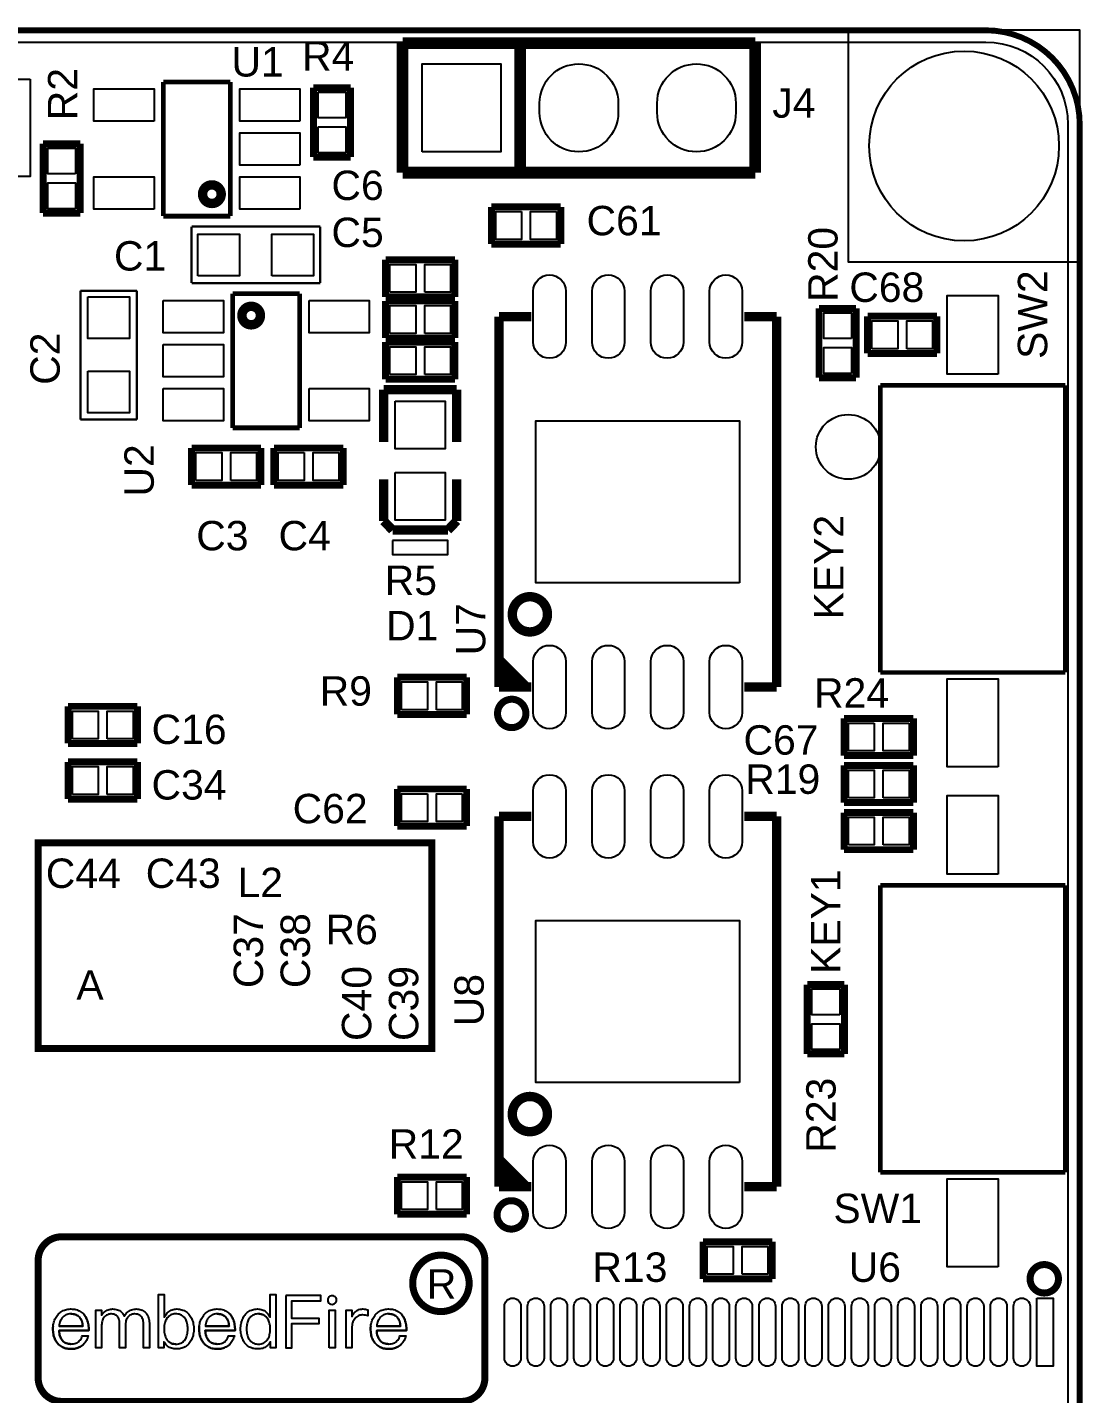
# Model space of a CAD drawing. Extents: x 0 to 114, y 0 to 54.
# Drawn here: x 31.26 to 54.06, y 24.55 to 54.06 of the extents above; entities that cross this region are included whole.
import ezdxf

# ---------------------------------------------------------------- set-up
doc = ezdxf.new("R2010")
doc.units = 0
doc.header["$MEASUREMENT"] = 0
for name, color, linetype in [('BG_OUTLINE', 3, 'CONTINUOUS'), ('BG_SILKSCREEN_TOP', 85, 'CONTINUOUS'), ('PG_SILKSCREEN_TOP', 85, 'CONTINUOUS'), ('PG_SOLDERMASK_TOP', 85, 'CONTINUOUS'), ('PIN_SOLDERMASK_TOP', 85, 'CONTINUOUS'), ('RD_SILKSCREEN_TOP', 142, 'CONTINUOUS'), ('RKI_ALL', 43, 'CONTINUOUS')]:
    doc.layers.add(name, color=color, linetype=linetype)

msp = doc.modelspace()

# ---------------------------------------------------------------- linework, layer by layer
at = {"layer": 'BG_OUTLINE', "const_width": 0.127}
msp.add_lwpolyline([(2.032, 0), (51.968, 0, 0.414214), (54, 2.032), (54, 51.968, 0.414067), (51.968, 54), (2.032, 54, 0.414214), (0, 51.968), (0, 2.032, 0.414214), (2.032, 0)], format="xyb", dxfattribs=at)
at = {"layer": 'BG_SILKSCREEN_TOP', "const_width": 0.152}
msp.add_lwpolyline([(40.005, 32.004), (31.496, 32.004), (31.496, 36.449), (40.005, 36.449), (40.005, 32.004)], dxfattribs=at)
for points in [[(31.496, 27.432), (31.496, 24.892, 0.414214), (32.004, 24.384), (40.64, 24.384, 0.414214), (41.148, 24.892), (41.148, 27.432, 0.414214), (40.64, 27.94), (32.004, 27.94, 0.414214), (31.496, 27.432)], [(40.808, 26.934, 1), (39.588, 26.934, 1), (40.808, 26.934)]]:
    msp.add_lwpolyline(points, format="xyb", dxfattribs=at)
at = {"layer": 'BG_SILKSCREEN_TOP'}
for points in [[(34.521, 26.379), (34.549, 26.376), (34.575, 26.372), (34.6, 26.365), (34.625, 26.357), (34.648, 26.347), (34.67, 26.335), (34.691, 26.322), (34.712, 26.307), (34.73, 26.29), (34.748, 26.27), (34.765, 26.25), (34.766, 26.248), (34.781, 26.228), (34.794, 26.206), (34.807, 26.184), (34.818, 26.161), (34.827, 26.137), (34.836, 26.112), (34.843, 26.087), (34.848, 26.06), (34.853, 26.033), (34.856, 26.005), (34.857, 25.976), (34.858, 25.951), (34.857, 25.921), (34.856, 25.892), (34.852, 25.863), (34.848, 25.836), (34.842, 25.809), (34.835, 25.784), (34.827, 25.759), (34.818, 25.736), (34.807, 25.712), (34.795, 25.69), (34.783, 25.669), (34.768, 25.649), (34.766, 25.646), (34.749, 25.626), (34.73, 25.607), (34.711, 25.59), (34.691, 25.575), (34.669, 25.562), (34.647, 25.55), (34.624, 25.54), (34.599, 25.532), (34.574, 25.525), (34.547, 25.521), (34.52, 25.518), (34.492, 25.516), (34.486, 25.516), (34.457, 25.517), (34.43, 25.52), (34.404, 25.525), (34.379, 25.532), (34.355, 25.54), (34.333, 25.551), (34.312, 25.563), (34.292, 25.578), (34.273, 25.594), (34.256, 25.612), (34.24, 25.632), (34.225, 25.654), (34.214, 25.673), (34.214, 25.539), (34.095, 25.539), (34.095, 26.692), (34.222, 26.692), (34.222, 26.207), (34.237, 26.233), (34.253, 26.256), (34.269, 26.277), (34.287, 26.297), (34.306, 26.314), (34.326, 26.329), (34.347, 26.343), (34.368, 26.354), (34.391, 26.363), (34.414, 26.37), (34.439, 26.376), (34.464, 26.379), (34.49, 26.38), (34.492, 26.38)], [(36.236, 26.38), (36.262, 26.379), (36.287, 26.376), (36.312, 26.371), (36.335, 26.364), (36.358, 26.355), (36.38, 26.344), (36.401, 26.33), (36.42, 26.315), (36.439, 26.298), (36.457, 26.279), (36.474, 26.258), (36.49, 26.235), (36.505, 26.209), (36.506, 26.207), (36.506, 26.692), (36.633, 26.692), (36.633, 25.539), (36.514, 25.539), (36.514, 25.673), (36.5, 25.65), (36.485, 25.628), (36.469, 25.609), (36.451, 25.591), (36.432, 25.575), (36.412, 25.561), (36.391, 25.549), (36.368, 25.539), (36.344, 25.53), (36.319, 25.524), (36.293, 25.52), (36.265, 25.517), (36.242, 25.516), (36.213, 25.517), (36.186, 25.52), (36.159, 25.524), (36.133, 25.53), (36.109, 25.538), (36.085, 25.548), (36.062, 25.559), (36.041, 25.572), (36.02, 25.587), (36.001, 25.604), (35.983, 25.622), (35.965, 25.642), (35.962, 25.646), (35.947, 25.666), (35.934, 25.687), (35.922, 25.709), (35.911, 25.731), (35.901, 25.755), (35.893, 25.779), (35.886, 25.805), (35.881, 25.831), (35.876, 25.859), (35.873, 25.887), (35.871, 25.916), (35.87, 25.947), (35.87, 25.951), (35.871, 25.98), (35.872, 26.01), (35.876, 26.038), (35.88, 26.065), (35.886, 26.091), (35.893, 26.117), (35.902, 26.141), (35.912, 26.165), (35.922, 26.187), (35.935, 26.209), (35.948, 26.23), (35.962, 26.248), (35.979, 26.269), (35.996, 26.288), (36.015, 26.306), (36.035, 26.321), (36.057, 26.335), (36.079, 26.347), (36.102, 26.357), (36.126, 26.365), (36.152, 26.371), (36.178, 26.376), (36.205, 26.379), (36.234, 26.38)], [(36.845, 26.67), (36.845, 25.539), (36.975, 25.539), (36.975, 26.065), (37.569, 26.065), (37.569, 26.177), (36.975, 26.177), (36.975, 26.557), (37.602, 26.557), (37.602, 26.67)], [(37.824, 26.664), (37.8, 26.656), (37.779, 26.64), (37.766, 26.625), (37.756, 26.602), (37.752, 26.573), (37.755, 26.55), (37.764, 26.526), (37.779, 26.505), (37.797, 26.492), (37.822, 26.482), (37.847, 26.478), (37.869, 26.481), (37.893, 26.489), (37.915, 26.505), (37.93, 26.523), (37.94, 26.547), (37.944, 26.573), (37.942, 26.597), (37.932, 26.621), (37.915, 26.64), (37.898, 26.653), (37.874, 26.663), (37.847, 26.667)], [(31.818, 26.007), (31.821, 26.035), (31.826, 26.062), (31.832, 26.088), (31.84, 26.113), (31.849, 26.137), (31.859, 26.161), (31.87, 26.184), (31.883, 26.205), (31.898, 26.226), (31.913, 26.246), (31.918, 26.252), (31.935, 26.272), (31.954, 26.29), (31.974, 26.307), (31.994, 26.322), (32.016, 26.335), (32.038, 26.347), (32.062, 26.357), (32.086, 26.365), (32.112, 26.371), (32.138, 26.376), (32.166, 26.379), (32.194, 26.38), (32.2, 26.38), (32.23, 26.379), (32.259, 26.377), (32.286, 26.373), (32.313, 26.367), (32.338, 26.36), (32.362, 26.351), (32.385, 26.341), (32.407, 26.329), (32.428, 26.315), (32.447, 26.3), (32.466, 26.284), (32.483, 26.265), (32.497, 26.247), (32.51, 26.228), (32.523, 26.208), (32.534, 26.188), (32.544, 26.166), (32.554, 26.143), (32.562, 26.119), (32.569, 26.094), (32.575, 26.067), (32.581, 26.04), (32.585, 26.011), (32.588, 25.982), (32.591, 25.951), (32.592, 25.919), (32.592, 25.913), (31.947, 25.913), (31.949, 25.881), (31.954, 25.851), (31.96, 25.823), (31.967, 25.797), (31.976, 25.773), (31.986, 25.75), (31.998, 25.729), (32.012, 25.71), (32.021, 25.699), (32.039, 25.68), (32.058, 25.665), (32.079, 25.651), (32.102, 25.641), (32.127, 25.632), (32.153, 25.627), (32.181, 25.624), (32.204, 25.623), (32.234, 25.624), (32.262, 25.627), (32.288, 25.633), (32.313, 25.642), (32.336, 25.652), (32.357, 25.665), (32.367, 25.673), (32.384, 25.689), (32.401, 25.708), (32.415, 25.729), (32.429, 25.753), (32.441, 25.78), (32.45, 25.802), (32.577, 25.802), (32.569, 25.775), (32.56, 25.748), (32.55, 25.723), (32.537, 25.7), (32.524, 25.677), (32.509, 25.656), (32.492, 25.635), (32.474, 25.616), (32.466, 25.609), (32.446, 25.592), (32.425, 25.577), (32.403, 25.564), (32.38, 25.552), (32.356, 25.542), (32.331, 25.534), (32.306, 25.527), (32.279, 25.522), (32.252, 25.519), (32.223, 25.517), (32.204, 25.516), (32.175, 25.517), (32.147, 25.52), (32.12, 25.524), (32.094, 25.53), (32.069, 25.537), (32.045, 25.546), (32.022, 25.556), (32, 25.569), (31.978, 25.583), (31.958, 25.598), (31.939, 25.615), (31.922, 25.632), (31.907, 25.651), (31.892, 25.67), (31.879, 25.691), (31.866, 25.713), (31.855, 25.736), (31.846, 25.759), (31.838, 25.784), (31.831, 25.809), (31.825, 25.836), (31.821, 25.864), (31.817, 25.892), (31.816, 25.922), (31.815, 25.949), (31.816, 25.979)], [(32.203, 26.274), (32.174, 26.272), (32.147, 26.268), (32.121, 26.262), (32.097, 26.253), (32.075, 26.241), (32.054, 26.227), (32.034, 26.21), (32.027, 26.203), (32.011, 26.184), (31.998, 26.164), (31.985, 26.142), (31.975, 26.118), (31.966, 26.093), (31.959, 26.066), (31.953, 26.037), (31.949, 26.011), (32.461, 26.011), (32.457, 26.041), (32.452, 26.07), (32.446, 26.096), (32.438, 26.122), (32.428, 26.144), (32.417, 26.166), (32.404, 26.185), (32.39, 26.202), (32.375, 26.218), (32.357, 26.231), (32.339, 26.243), (32.319, 26.253), (32.297, 26.261), (32.274, 26.267), (32.249, 26.271), (32.223, 26.274)], [(33.574, 26.272), (33.546, 26.27), (33.52, 26.265), (33.496, 26.256), (33.474, 26.244), (33.454, 26.227), (33.44, 26.212), (33.424, 26.193), (33.411, 26.171), (33.4, 26.148), (33.392, 26.123), (33.387, 26.096), (33.384, 26.068), (33.384, 26.052), (33.384, 25.539), (33.257, 25.539), (33.257, 26.055), (33.256, 26.086), (33.253, 26.115), (33.248, 26.141), (33.241, 26.165), (33.232, 26.186), (33.22, 26.205), (33.206, 26.222), (33.191, 26.236), (33.173, 26.248), (33.153, 26.258), (33.132, 26.265), (33.108, 26.27), (33.082, 26.272), (33.069, 26.272), (33.042, 26.27), (33.016, 26.265), (32.992, 26.256), (32.97, 26.244), (32.949, 26.229), (32.931, 26.209), (32.925, 26.203), (32.909, 26.182), (32.896, 26.16), (32.885, 26.136), (32.877, 26.112), (32.872, 26.085), (32.869, 26.058), (32.868, 26.038), (32.868, 25.539), (32.741, 25.539), (32.741, 26.358), (32.868, 26.358), (32.868, 26.248), (32.886, 26.272), (32.904, 26.293), (32.924, 26.312), (32.944, 26.329), (32.965, 26.343), (32.987, 26.355), (33.01, 26.365), (33.033, 26.372), (33.058, 26.377), (33.083, 26.379), (33.099, 26.38), (33.129, 26.379), (33.156, 26.376), (33.183, 26.371), (33.208, 26.364), (33.231, 26.355), (33.253, 26.344), (33.273, 26.331), (33.292, 26.316), (33.309, 26.299), (33.324, 26.28), (33.338, 26.259), (33.35, 26.236), (33.356, 26.225), (33.372, 26.25), (33.388, 26.273), (33.406, 26.294), (33.425, 26.311), (33.445, 26.327), (33.466, 26.34), (33.47, 26.342), (33.492, 26.354), (33.515, 26.364), (33.54, 26.372), (33.567, 26.377), (33.595, 26.379), (33.614, 26.38), (33.642, 26.379), (33.67, 26.376), (33.696, 26.37), (33.721, 26.362), (33.745, 26.353), (33.768, 26.341), (33.789, 26.327), (33.809, 26.311), (33.821, 26.299), (33.837, 26.28), (33.851, 26.259), (33.864, 26.237), (33.874, 26.214), (33.883, 26.189), (33.89, 26.164), (33.895, 26.137), (33.898, 26.108), (33.899, 26.079), (33.899, 25.539), (33.772, 25.539), (33.772, 26.055), (33.771, 26.087), (33.768, 26.117), (33.762, 26.144), (33.754, 26.168), (33.744, 26.19), (33.732, 26.209), (33.726, 26.217), (33.71, 26.233), (33.691, 26.246), (33.669, 26.257), (33.644, 26.265), (33.616, 26.27), (33.585, 26.272)], [(34.313, 25.677), (34.333, 25.661), (34.354, 25.648), (34.377, 25.637), (34.401, 25.629), (34.427, 25.624), (34.455, 25.621), (34.47, 25.621), (34.499, 25.622), (34.526, 25.626), (34.552, 25.632), (34.576, 25.641), (34.599, 25.652), (34.619, 25.665), (34.639, 25.682), (34.656, 25.7), (34.669, 25.718), (34.682, 25.738), (34.693, 25.759), (34.702, 25.782), (34.71, 25.807), (34.716, 25.832), (34.722, 25.859), (34.725, 25.887), (34.727, 25.917), (34.728, 25.948), (34.728, 25.951), (34.727, 25.982), (34.725, 26.013), (34.722, 26.041), (34.716, 26.068), (34.709, 26.094), (34.701, 26.118), (34.691, 26.14), (34.68, 26.16), (34.667, 26.18), (34.667, 26.18), (34.65, 26.201), (34.632, 26.218), (34.613, 26.234), (34.592, 26.247), (34.569, 26.257), (34.545, 26.266), (34.518, 26.271), (34.491, 26.275), (34.466, 26.275), (34.438, 26.274), (34.411, 26.27), (34.386, 26.263), (34.363, 26.253), (34.341, 26.24), (34.321, 26.225), (34.303, 26.206), (34.286, 26.187), (34.272, 26.167), (34.26, 26.147), (34.249, 26.125), (34.239, 26.101), (34.232, 26.076), (34.225, 26.05), (34.221, 26.023), (34.218, 25.993), (34.217, 25.963), (34.217, 25.939), (34.218, 25.909), (34.22, 25.88), (34.224, 25.852), (34.23, 25.825), (34.237, 25.8), (34.246, 25.776), (34.256, 25.753), (34.268, 25.732), (34.279, 25.716), (34.295, 25.695)], [(34.978, 26.007), (34.981, 26.035), (34.986, 26.062), (34.992, 26.088), (35, 26.113), (35.009, 26.137), (35.019, 26.161), (35.031, 26.184), (35.044, 26.205), (35.058, 26.226), (35.074, 26.246), (35.078, 26.252), (35.096, 26.272), (35.114, 26.29), (35.134, 26.307), (35.154, 26.322), (35.176, 26.335), (35.199, 26.347), (35.222, 26.357), (35.247, 26.365), (35.272, 26.371), (35.298, 26.376), (35.326, 26.379), (35.354, 26.38), (35.36, 26.38), (35.39, 26.379), (35.419, 26.377), (35.446, 26.373), (35.473, 26.367), (35.499, 26.36), (35.523, 26.351), (35.546, 26.341), (35.567, 26.329), (35.588, 26.315), (35.607, 26.3), (35.626, 26.284), (35.643, 26.265), (35.658, 26.247), (35.671, 26.228), (35.683, 26.208), (35.694, 26.188), (35.705, 26.166), (35.714, 26.143), (35.722, 26.119), (35.729, 26.094), (35.736, 26.067), (35.741, 26.04), (35.745, 26.011), (35.749, 25.982), (35.751, 25.951), (35.753, 25.919), (35.753, 25.913), (35.107, 25.913), (35.11, 25.881), (35.114, 25.851), (35.12, 25.823), (35.127, 25.797), (35.136, 25.773), (35.147, 25.75), (35.159, 25.729), (35.172, 25.71), (35.181, 25.699), (35.199, 25.68), (35.219, 25.665), (35.24, 25.651), (35.263, 25.641), (35.287, 25.632), (35.314, 25.627), (35.342, 25.624), (35.365, 25.623), (35.395, 25.624), (35.423, 25.627), (35.449, 25.633), (35.473, 25.642), (35.496, 25.652), (35.517, 25.665), (35.528, 25.673), (35.545, 25.689), (35.561, 25.708), (35.575, 25.729), (35.589, 25.753), (35.602, 25.78), (35.61, 25.802), (35.737, 25.802), (35.729, 25.775), (35.72, 25.748), (35.71, 25.723), (35.698, 25.7), (35.684, 25.677), (35.669, 25.656), (35.652, 25.635), (35.634, 25.616), (35.626, 25.609), (35.606, 25.592), (35.585, 25.577), (35.563, 25.564), (35.54, 25.552), (35.516, 25.542), (35.492, 25.534), (35.466, 25.527), (35.44, 25.522), (35.412, 25.519), (35.384, 25.517), (35.365, 25.516), (35.336, 25.517), (35.308, 25.52), (35.28, 25.524), (35.254, 25.53), (35.229, 25.537), (35.205, 25.546), (35.182, 25.556), (35.16, 25.569), (35.139, 25.583), (35.118, 25.598), (35.099, 25.615), (35.083, 25.632), (35.067, 25.651), (35.052, 25.67), (35.039, 25.691), (35.027, 25.713), (35.015, 25.736), (35.006, 25.759), (34.998, 25.784), (34.991, 25.809), (34.985, 25.836), (34.981, 25.864), (34.978, 25.892), (34.976, 25.922), (34.975, 25.949), (34.976, 25.979)], [(35.363, 26.274), (35.334, 26.272), (35.307, 26.268), (35.282, 26.262), (35.257, 26.253), (35.235, 26.241), (35.214, 26.227), (35.194, 26.21), (35.188, 26.203), (35.172, 26.184), (35.158, 26.164), (35.145, 26.142), (35.135, 26.118), (35.126, 26.093), (35.119, 26.066), (35.113, 26.037), (35.11, 26.011), (35.621, 26.011), (35.618, 26.041), (35.613, 26.07), (35.606, 26.096), (35.598, 26.122), (35.588, 26.144), (35.577, 26.166), (35.565, 26.185), (35.55, 26.202), (35.535, 26.218), (35.518, 26.231), (35.499, 26.243), (35.479, 26.253), (35.457, 26.261), (35.434, 26.267), (35.409, 26.271), (35.383, 26.274)], [(36.442, 26.187), (36.424, 26.208), (36.404, 26.226), (36.384, 26.241), (36.362, 26.254), (36.338, 26.263), (36.313, 26.27), (36.287, 26.274), (36.263, 26.275), (36.233, 26.274), (36.205, 26.271), (36.179, 26.265), (36.155, 26.256), (36.132, 26.246), (36.111, 26.232), (36.092, 26.217), (36.074, 26.199), (36.06, 26.18), (36.047, 26.162), (36.036, 26.141), (36.026, 26.119), (36.018, 26.095), (36.012, 26.07), (36.007, 26.043), (36.003, 26.014), (36.001, 25.984), (36, 25.951), (36, 25.951), (36, 25.919), (36.002, 25.888), (36.006, 25.859), (36.011, 25.832), (36.017, 25.807), (36.025, 25.782), (36.034, 25.76), (36.045, 25.739), (36.057, 25.72), (36.058, 25.718), (36.075, 25.697), (36.092, 25.679), (36.112, 25.663), (36.133, 25.65), (36.156, 25.639), (36.18, 25.631), (36.206, 25.625), (36.233, 25.622), (36.258, 25.621), (36.286, 25.623), (36.313, 25.626), (36.338, 25.633), (36.362, 25.642), (36.384, 25.654), (36.404, 25.668), (36.423, 25.685), (36.441, 25.705), (36.449, 25.716), (36.462, 25.737), (36.474, 25.758), (36.484, 25.782), (36.492, 25.806), (36.498, 25.831), (36.503, 25.858), (36.507, 25.886), (36.509, 25.916), (36.509, 25.939), (36.509, 25.955), (36.509, 25.985), (36.506, 26.014), (36.502, 26.042), (36.496, 26.069), (36.489, 26.094), (36.48, 26.118), (36.47, 26.141), (36.458, 26.163), (36.444, 26.183)], [(37.784, 25.539), (37.784, 26.358), (37.911, 26.358), (37.911, 25.539)], [(38.508, 26.38), (38.538, 26.379), (38.566, 26.376), (38.592, 26.371), (38.615, 26.363), (38.62, 26.361), (38.62, 26.234), (38.595, 26.241), (38.569, 26.246), (38.542, 26.249), (38.514, 26.251), (38.498, 26.252), (38.472, 26.25), (38.447, 26.245), (38.423, 26.237), (38.4, 26.226), (38.38, 26.211), (38.36, 26.193), (38.341, 26.171), (38.338, 26.168), (38.323, 26.147), (38.309, 26.125), (38.298, 26.102), (38.289, 26.078), (38.282, 26.052), (38.277, 26.025), (38.274, 25.998), (38.273, 25.973), (38.273, 25.539), (38.148, 25.539), (38.148, 26.358), (38.273, 26.358), (38.273, 26.215), (38.286, 26.241), (38.301, 26.265), (38.317, 26.287), (38.334, 26.306), (38.353, 26.323), (38.359, 26.328), (38.381, 26.344), (38.404, 26.357), (38.428, 26.367), (38.453, 26.374), (38.479, 26.378), (38.507, 26.38)], [(38.681, 26.007), (38.685, 26.035), (38.69, 26.062), (38.696, 26.088), (38.703, 26.113), (38.712, 26.137), (38.722, 26.161), (38.734, 26.184), (38.747, 26.205), (38.761, 26.226), (38.777, 26.246), (38.781, 26.252), (38.799, 26.272), (38.818, 26.29), (38.837, 26.307), (38.858, 26.322), (38.88, 26.335), (38.902, 26.347), (38.925, 26.357), (38.95, 26.365), (38.975, 26.371), (39.002, 26.376), (39.029, 26.379), (39.057, 26.38), (39.063, 26.38), (39.093, 26.379), (39.122, 26.377), (39.15, 26.373), (39.176, 26.367), (39.202, 26.36), (39.226, 26.351), (39.249, 26.341), (39.271, 26.329), (39.291, 26.315), (39.311, 26.3), (39.329, 26.284), (39.346, 26.265), (39.361, 26.247), (39.374, 26.228), (39.387, 26.208), (39.398, 26.188), (39.408, 26.166), (39.417, 26.143), (39.425, 26.119), (39.433, 26.094), (39.439, 26.067), (39.444, 26.04), (39.448, 26.011), (39.452, 25.982), (39.455, 25.951), (39.456, 25.919), (39.456, 25.913), (38.81, 25.913), (38.813, 25.881), (38.817, 25.851), (38.823, 25.823), (38.831, 25.797), (38.84, 25.773), (38.85, 25.75), (38.862, 25.729), (38.875, 25.71), (38.884, 25.699), (38.902, 25.68), (38.922, 25.665), (38.943, 25.651), (38.966, 25.641), (38.991, 25.632), (39.017, 25.627), (39.045, 25.624), (39.068, 25.623), (39.098, 25.624), (39.126, 25.627), (39.152, 25.633), (39.177, 25.642), (39.2, 25.652), (39.221, 25.665), (39.231, 25.673), (39.248, 25.689), (39.264, 25.708), (39.279, 25.729), (39.293, 25.753), (39.305, 25.78), (39.313, 25.802), (39.44, 25.802), (39.433, 25.775), (39.424, 25.748), (39.413, 25.723), (39.401, 25.7), (39.388, 25.677), (39.373, 25.656), (39.356, 25.635), (39.338, 25.616), (39.329, 25.609), (39.309, 25.592), (39.288, 25.577), (39.266, 25.564), (39.244, 25.552), (39.22, 25.542), (39.195, 25.534), (39.169, 25.527), (39.143, 25.522), (39.115, 25.519), (39.087, 25.517), (39.068, 25.516), (39.039, 25.517), (39.011, 25.52), (38.984, 25.524), (38.958, 25.53), (38.933, 25.537), (38.908, 25.546), (38.885, 25.556), (38.863, 25.569), (38.842, 25.583), (38.822, 25.598), (38.803, 25.615), (38.786, 25.632), (38.77, 25.651), (38.755, 25.67), (38.742, 25.691), (38.73, 25.713), (38.719, 25.736), (38.709, 25.759), (38.701, 25.784), (38.694, 25.809), (38.688, 25.836), (38.684, 25.864), (38.681, 25.892), (38.679, 25.922), (38.679, 25.949), (38.679, 25.979)], [(39.067, 26.274), (39.038, 26.272), (39.011, 26.268), (38.985, 26.262), (38.961, 26.253), (38.938, 26.241), (38.917, 26.227), (38.898, 26.21), (38.891, 26.203), (38.875, 26.184), (38.861, 26.164), (38.849, 26.142), (38.838, 26.118), (38.829, 26.093), (38.822, 26.066), (38.817, 26.037), (38.813, 26.011), (39.325, 26.011), (39.321, 26.041), (39.316, 26.07), (39.31, 26.096), (39.301, 26.122), (39.292, 26.144), (39.281, 26.166), (39.268, 26.185), (39.254, 26.202), (39.238, 26.218), (39.221, 26.231), (39.202, 26.243), (39.182, 26.253), (39.16, 26.261), (39.137, 26.267), (39.113, 26.271), (39.087, 26.274)]]:
    msp.add_lwpolyline(points, close=True, dxfattribs=at)
for points in [[(32.204, 25.623), (32.181, 25.624), (32.153, 25.627), (32.127, 25.632), (32.102, 25.641), (32.079, 25.651), (32.058, 25.665), (32.039, 25.68), (32.021, 25.699), (32.012, 25.71), (31.998, 25.729), (31.986, 25.75), (31.976, 25.773), (31.967, 25.797), (31.96, 25.823), (31.954, 25.851), (31.949, 25.881), (31.947, 25.913), (32.592, 25.913), (32.592, 25.919), (32.591, 25.951), (32.588, 25.982), (32.585, 26.011), (32.581, 26.04), (32.575, 26.067), (32.569, 26.094), (32.562, 26.119), (32.554, 26.143), (32.544, 26.166), (32.534, 26.188), (32.523, 26.208), (32.51, 26.228), (32.497, 26.247), (32.483, 26.265), (32.466, 26.284)], [(32.203, 26.274), (32.223, 26.274), (32.249, 26.271), (32.274, 26.267), (32.297, 26.261), (32.319, 26.253), (32.339, 26.243), (32.357, 26.231), (32.375, 26.218), (32.39, 26.202), (32.404, 26.185), (32.417, 26.166), (32.428, 26.144), (32.438, 26.122), (32.446, 26.096), (32.452, 26.07), (32.457, 26.041), (32.461, 26.011), (31.949, 26.011)], [(35.365, 25.623), (35.342, 25.624), (35.314, 25.627), (35.287, 25.632), (35.263, 25.641), (35.24, 25.651), (35.219, 25.665), (35.199, 25.68), (35.181, 25.699), (35.172, 25.71), (35.159, 25.729), (35.147, 25.75), (35.136, 25.773), (35.127, 25.797), (35.12, 25.823), (35.114, 25.851), (35.11, 25.881), (35.107, 25.913), (35.753, 25.913), (35.753, 25.919), (35.751, 25.951), (35.749, 25.982), (35.745, 26.011), (35.741, 26.04), (35.736, 26.067), (35.729, 26.094), (35.722, 26.119), (35.714, 26.143), (35.705, 26.166), (35.694, 26.188), (35.683, 26.208), (35.671, 26.228), (35.658, 26.247), (35.643, 26.265), (35.626, 26.284)], [(35.363, 26.274), (35.383, 26.274), (35.409, 26.271), (35.434, 26.267), (35.457, 26.261), (35.479, 26.253), (35.499, 26.243), (35.518, 26.231), (35.535, 26.218), (35.55, 26.202), (35.565, 26.185), (35.577, 26.166), (35.588, 26.144), (35.598, 26.122), (35.606, 26.096), (35.613, 26.07), (35.618, 26.041), (35.621, 26.011), (35.11, 26.011)], [(36.263, 26.275), (36.287, 26.274), (36.313, 26.27), (36.338, 26.263), (36.362, 26.254), (36.384, 26.241), (36.404, 26.226), (36.424, 26.208), (36.442, 26.187)], [(36.506, 26.207), (36.505, 26.209), (36.49, 26.235), (36.474, 26.258), (36.457, 26.279)], [(39.068, 25.623), (39.045, 25.624), (39.017, 25.627), (38.991, 25.632), (38.966, 25.641), (38.943, 25.651), (38.922, 25.665), (38.902, 25.68), (38.884, 25.699), (38.875, 25.71), (38.862, 25.729), (38.85, 25.75), (38.84, 25.773), (38.831, 25.797), (38.823, 25.823), (38.817, 25.851), (38.813, 25.881), (38.81, 25.913), (39.456, 25.913), (39.456, 25.919), (39.455, 25.951), (39.452, 25.982), (39.448, 26.011), (39.444, 26.04), (39.439, 26.067), (39.433, 26.094), (39.425, 26.119), (39.417, 26.143), (39.408, 26.166), (39.398, 26.188), (39.387, 26.208), (39.374, 26.228), (39.361, 26.247), (39.346, 26.265), (39.329, 26.284)], [(39.067, 26.274), (39.087, 26.274), (39.113, 26.271), (39.137, 26.267), (39.16, 26.261), (39.182, 26.253), (39.202, 26.243), (39.221, 26.231), (39.238, 26.218), (39.254, 26.202), (39.268, 26.185), (39.281, 26.166), (39.292, 26.144), (39.301, 26.122), (39.31, 26.096), (39.316, 26.07), (39.321, 26.041), (39.325, 26.011), (38.813, 26.011)], [(31.818, 26.007), (31.816, 25.979), (31.815, 25.949), (31.816, 25.922), (31.817, 25.892), (31.821, 25.864), (31.825, 25.836), (31.831, 25.809), (31.838, 25.784), (31.846, 25.759), (31.855, 25.736), (31.866, 25.713), (31.879, 25.691), (31.892, 25.67), (31.907, 25.651), (31.922, 25.632), (31.939, 25.615), (31.958, 25.598), (31.978, 25.583), (32, 25.569), (32.022, 25.556), (32.045, 25.546), (32.069, 25.537), (32.094, 25.53), (32.12, 25.524), (32.147, 25.52), (32.175, 25.517), (32.204, 25.516), (32.223, 25.517), (32.252, 25.519), (32.279, 25.522), (32.306, 25.527), (32.331, 25.534), (32.356, 25.542), (32.38, 25.552), (32.403, 25.564), (32.425, 25.577), (32.446, 25.592), (32.466, 25.609), (32.474, 25.616)], [(34.978, 26.007), (34.976, 25.979), (34.975, 25.949), (34.976, 25.922), (34.978, 25.892), (34.981, 25.864), (34.985, 25.836), (34.991, 25.809), (34.998, 25.784), (35.006, 25.759), (35.015, 25.736), (35.027, 25.713), (35.039, 25.691), (35.052, 25.67), (35.067, 25.651), (35.083, 25.632), (35.099, 25.615), (35.118, 25.598), (35.139, 25.583), (35.16, 25.569), (35.182, 25.556), (35.205, 25.546), (35.229, 25.537), (35.254, 25.53), (35.28, 25.524), (35.308, 25.52), (35.336, 25.517), (35.365, 25.516), (35.384, 25.517), (35.412, 25.519), (35.44, 25.522), (35.466, 25.527), (35.492, 25.534), (35.516, 25.542), (35.54, 25.552), (35.563, 25.564), (35.585, 25.577), (35.606, 25.592), (35.626, 25.609), (35.634, 25.616)], [(38.681, 26.007), (38.679, 25.979), (38.679, 25.949), (38.679, 25.922), (38.681, 25.892), (38.684, 25.864), (38.688, 25.836), (38.694, 25.809), (38.701, 25.784), (38.709, 25.759), (38.719, 25.736), (38.73, 25.713), (38.742, 25.691), (38.755, 25.67), (38.77, 25.651), (38.786, 25.632), (38.803, 25.615), (38.822, 25.598), (38.842, 25.583), (38.863, 25.569), (38.885, 25.556), (38.908, 25.546), (38.933, 25.537), (38.958, 25.53), (38.984, 25.524), (39.011, 25.52), (39.039, 25.517), (39.068, 25.516), (39.087, 25.517), (39.115, 25.519), (39.143, 25.522), (39.169, 25.527), (39.195, 25.534), (39.22, 25.542), (39.244, 25.552), (39.266, 25.564), (39.288, 25.577), (39.309, 25.592), (39.329, 25.609), (39.338, 25.616)], [(34.47, 25.621), (34.455, 25.621), (34.427, 25.624), (34.401, 25.629), (34.377, 25.637), (34.354, 25.648), (34.333, 25.661), (34.313, 25.677)], [(34.214, 25.673), (34.225, 25.654), (34.24, 25.632), (34.256, 25.612)]]:
    msp.add_lwpolyline(points, dxfattribs=at)
at = {"layer": 'PG_SILKSCREEN_TOP'}
for points, const_width in [([(39.37, 53.724), (46.99, 53.724)], 0.254), ([(39.37, 50.924), (39.37, 53.724)], 0.254), ([(41.91, 50.924), (41.91, 53.724)], 0.254), ([(46.99, 53.724), (46.99, 50.924)], 0.254), ([(34.201, 49.985), (34.201, 52.885)], 0.102), ([(34.201, 52.885), (34.45, 52.885)], 0.102), ([(34.45, 52.885), (35.649, 52.885)], 0.102), ([(35.649, 52.885), (35.649, 49.985)], 0.102), ([(37.445, 51.26), (37.445, 52.758)], 0.15), ([(37.445, 52.758), (38.247, 52.758)], 0.15), ([(38.247, 52.758), (38.247, 51.26)], 0.15), ([(31.603, 50.051), (31.603, 51.549)], 0.15), ([(31.603, 51.549), (32.405, 51.549)], 0.15), ([(32.405, 51.549), (32.405, 50.051)], 0.15), ([(38.247, 51.26), (37.445, 51.26)], 0.15), ([(46.99, 50.924), (39.37, 50.924)], 0.254), ([(41.288, 49.383), (41.288, 50.185)], 0.15), ([(41.288, 50.185), (42.786, 50.185)], 0.15), ([(42.786, 50.185), (42.786, 49.383)], 0.15), ([(32.405, 50.051), (31.603, 50.051)], 0.15), ([(34.45, 49.985), (34.201, 49.985)], 0.102), ([(35.649, 49.985), (34.45, 49.985)], 0.102), ([(34.811, 48.539), (34.811, 49.759)], 0.0508), ([(34.811, 49.759), (37.592, 49.759)], 0.0508), ([(37.592, 49.759), (37.592, 48.539)], 0.0508), ([(42.786, 49.383), (41.288, 49.383)], 0.15), ([(39.002, 49.042), (40.5, 49.042)], 0.15), ([(39.002, 48.24), (39.002, 49.042)], 0.15), ([(40.5, 49.042), (40.5, 48.24)], 0.15), ([(37.592, 48.539), (34.811, 48.539)], 0.0508), ([(32.41, 48.374), (33.63, 48.374)], 0.0508), ([(32.41, 45.593), (32.41, 48.374)], 0.0508), ([(33.63, 48.374), (33.63, 45.593)], 0.0508), ([(35.7, 48.313), (36.899, 48.313)], 0.102), ([(35.7, 45.413), (35.7, 48.313)], 0.102), ([(36.899, 48.313), (37.148, 48.313)], 0.102), ([(37.148, 48.313), (37.148, 45.413)], 0.102), ([(40.5, 48.24), (39.002, 48.24)], 0.15), ([(39.002, 48.153), (40.5, 48.153)], 0.15), ([(39.002, 47.351), (39.002, 48.153)], 0.15), ([(40.5, 48.153), (40.5, 47.351)], 0.15), ([(41.45, 47.816), (42.149, 47.816)], 0.201), ([(41.45, 39.815), (41.45, 47.816)], 0.201), ([(47.45, 47.816), (46.751, 47.816)], 0.201), ([(47.45, 39.815), (47.45, 47.816)], 0.201), ([(48.367, 46.495), (48.367, 47.993)], 0.15), ([(48.367, 47.993), (49.169, 47.993)], 0.15), ([(49.169, 47.993), (49.169, 46.495)], 0.15), ([(49.416, 47.823), (50.914, 47.823)], 0.15), ([(49.416, 47.02), (49.416, 47.823)], 0.15), ([(50.914, 47.823), (50.914, 47.02)], 0.15), ([(40.5, 47.351), (39.002, 47.351)], 0.15), ([(39.002, 47.264), (40.5, 47.264)], 0.15), ([(39.002, 46.462), (39.002, 47.264)], 0.15), ([(40.5, 47.264), (40.5, 46.462)], 0.15), ([(50.914, 47.02), (49.416, 47.02)], 0.15), ([(38.961, 46.238), (40.541, 46.238)], 0.201), ([(38.961, 45.105), (38.961, 46.238)], 0.201), ([(40.5, 46.462), (39.002, 46.462)], 0.15), ([(40.541, 46.238), (40.541, 45.105)], 0.201), ([(49.169, 46.495), (48.367, 46.495)], 0.15), ([(49.69, 46.33), (49.69, 40.129)], 0.0991), ([(53.688, 46.33), (49.69, 46.33)], 0.0991), ([(53.688, 40.129), (53.688, 46.33)], 0.0991), ([(33.63, 45.593), (32.41, 45.593)], 0.0508), ([(36.899, 45.413), (35.7, 45.413)], 0.102), ([(37.148, 45.413), (36.899, 45.413)], 0.102), ([(34.811, 44.978), (36.309, 44.978)], 0.15), ([(34.811, 44.176), (34.811, 44.978)], 0.15), ([(36.309, 44.978), (36.309, 44.176)], 0.15), ([(36.589, 44.176), (36.589, 44.978)], 0.15), ([(36.589, 44.978), (38.087, 44.978)], 0.15), ([(38.087, 44.978), (38.087, 44.176)], 0.15), ([(38.961, 44.303), (38.961, 43.404)], 0.201), ([(40.541, 43.404), (40.541, 44.303)], 0.201), ([(36.309, 44.176), (34.811, 44.176)], 0.15), ([(38.087, 44.176), (36.589, 44.176)], 0.15), ([(38.961, 43.404), (39.154, 43.203)], 0.201), ([(40.348, 43.203), (40.541, 43.404)], 0.201), ([(39.154, 43.203), (40.348, 43.203)], 0.201), ([(42.05, 39.815), (41.45, 40.414)], 0.201), ([(41.849, 39.815), (41.45, 40.216)], 0.201), ([(49.69, 40.129), (53.688, 40.129)], 0.0991), ([(39.256, 40.025), (40.754, 40.025)], 0.15), ([(39.256, 39.223), (39.256, 40.025)], 0.15), ([(40.754, 40.025), (40.754, 39.223)], 0.15), ([(41.651, 39.815), (41.45, 40.015)], 0.201), ([(42.149, 39.815), (41.45, 39.815)], 0.201), ([(46.751, 39.815), (47.45, 39.815)], 0.201), ([(32.144, 39.398), (33.642, 39.398)], 0.15), ([(32.144, 38.595), (32.144, 39.398)], 0.15), ([(33.642, 39.398), (33.642, 38.595)], 0.15), ([(40.754, 39.223), (39.256, 39.223)], 0.15), ([(48.908, 38.334), (48.908, 39.136)], 0.15), ([(48.908, 39.136), (50.406, 39.136)], 0.15), ([(50.406, 39.136), (50.406, 38.334)], 0.15), ([(33.642, 38.595), (32.144, 38.595)], 0.15), ([(50.406, 38.334), (48.908, 38.334)], 0.15), ([(32.144, 38.197), (33.642, 38.197)], 0.15), ([(32.144, 37.394), (32.144, 38.197)], 0.15), ([(33.642, 38.197), (33.642, 37.394)], 0.15), ([(48.908, 38.12), (50.406, 38.12)], 0.15), ([(48.908, 37.318), (48.908, 38.12)], 0.15), ([(50.406, 38.12), (50.406, 37.318)], 0.15), ([(39.256, 36.81), (39.256, 37.612)], 0.15), ([(39.256, 37.612), (40.754, 37.612)], 0.15), ([(40.754, 37.612), (40.754, 36.81)], 0.15), ([(33.642, 37.394), (32.144, 37.394)], 0.15), ([(50.406, 37.318), (48.908, 37.318)], 0.15), ([(41.45, 37.02), (42.149, 37.02)], 0.201), ([(41.45, 29.02), (41.45, 37.02)], 0.201), ([(47.45, 37.02), (46.751, 37.02)], 0.201), ([(47.45, 29.02), (47.45, 37.02)], 0.201), ([(48.908, 37.104), (50.406, 37.104)], 0.15), ([(48.908, 36.302), (48.908, 37.104)], 0.15), ([(50.406, 37.104), (50.406, 36.302)], 0.15), ([(40.754, 36.81), (39.256, 36.81)], 0.15), ([(50.406, 36.302), (48.908, 36.302)], 0.15), ([(49.69, 35.532), (49.69, 29.334)], 0.0991), ([(53.688, 35.532), (49.69, 35.532)], 0.0991), ([(53.688, 29.334), (53.688, 35.532)], 0.0991), ([(48.113, 31.89), (48.113, 33.388)], 0.15), ([(48.113, 33.388), (48.915, 33.388)], 0.15), ([(48.915, 33.388), (48.915, 31.89)], 0.15), ([(48.915, 31.89), (48.113, 31.89)], 0.15), ([(42.05, 29.02), (41.45, 29.619)], 0.201), ([(41.849, 29.02), (41.45, 29.421)], 0.201), ([(39.256, 29.23), (40.754, 29.23)], 0.15), ([(39.256, 28.428), (39.256, 29.23)], 0.15), ([(40.754, 29.23), (40.754, 28.428)], 0.15), ([(41.651, 29.02), (41.45, 29.22)], 0.201), ([(49.69, 29.334), (53.688, 29.334)], 0.0991), ([(42.149, 29.02), (41.45, 29.02)], 0.201), ([(46.751, 29.02), (47.45, 29.02)], 0.201), ([(40.754, 28.428), (39.256, 28.428)], 0.15), ([(45.86, 27.833), (47.358, 27.833)], 0.15), ([(45.86, 27.031), (45.86, 27.833)], 0.15), ([(47.358, 27.833), (47.358, 27.031)], 0.15), ([(47.358, 27.031), (45.86, 27.031)], 0.15)]:
    msp.add_lwpolyline(points, dxfattribs=dict(at, const_width=const_width))
for points, const_width in [([(35.451, 50.46, 1), (35.049, 50.46, 1), (35.451, 50.46)], 0.203), ([(36.299, 47.838, 1), (35.898, 47.838, 1), (36.299, 47.838)], 0.203), ([(42.5, 41.385, 1), (41.74, 41.385, 1), (42.5, 41.385)], 0.203), ([(42.034, 39.244, 1), (41.421, 39.244, 1), (42.034, 39.244)], 0.152), ([(42.5, 30.59, 1), (41.74, 30.59, 1), (42.5, 30.59)], 0.203), ([(42.024, 28.413, 1), (41.411, 28.413, 1), (42.024, 28.413)], 0.152), ([(53.541, 27.032, 1), (52.927, 27.032, 1), (53.541, 27.032)], 0.152)]:
    msp.add_lwpolyline(points, format="xyb", dxfattribs=dict(at, const_width=const_width))
msp.add_lwpolyline([(39.152, 42.979), (39.152, 42.68), (40.35, 42.68), (40.35, 42.979)], close=True, dxfattribs=at)
at = {"layer": 'PG_SOLDERMASK_TOP'}
msp.add_lwpolyline([(53.744, 54), (48.999, 54), (48.999, 53.746), (48.999, 48.999), (53.746, 48.999), (54, 48.999), (54, 53.746), (54, 54)], close=True, dxfattribs=at)
at = {"layer": 'PIN_SOLDERMASK_TOP'}
for points in [[(39.79, 51.374), (39.79, 53.274), (41.49, 53.274), (41.49, 51.374)], [(31.325, 52.945), (31.325, 50.844), (29.925, 50.844), (29.925, 52.945)], [(34, 52.034), (32.7, 52.034), (32.7, 52.735), (34, 52.735)], [(37.15, 52.034), (35.85, 52.034), (35.85, 52.735), (37.15, 52.735)], [(37.546, 52.664), (38.146, 52.664), (38.146, 52.106), (37.546, 52.106)], [(37.15, 51.084), (35.85, 51.084), (35.85, 51.786), (37.15, 51.786)], [(37.546, 51.913), (38.146, 51.913), (38.146, 51.354), (37.546, 51.354)], [(32.304, 50.897), (31.704, 50.897), (31.704, 51.455), (32.304, 51.455)], [(34, 50.135), (32.7, 50.135), (32.7, 50.836), (34, 50.836)], [(37.15, 50.135), (35.85, 50.135), (35.85, 50.836), (37.15, 50.836)], [(32.304, 50.145), (31.704, 50.145), (31.704, 50.703), (32.304, 50.703)], [(41.94, 50.084), (41.94, 49.484), (41.382, 49.484), (41.382, 50.084)], [(42.692, 50.084), (42.692, 49.484), (42.134, 49.484), (42.134, 50.084)], [(34.945, 48.699), (34.945, 49.599), (35.844, 49.599), (35.844, 48.699)], [(36.546, 48.699), (36.546, 49.599), (37.445, 49.599), (37.445, 48.699)], [(39.096, 48.341), (39.096, 48.941), (39.654, 48.941), (39.654, 48.341)], [(39.848, 48.341), (39.848, 48.941), (40.406, 48.941), (40.406, 48.341)], [(32.57, 48.24), (33.47, 48.24), (33.47, 47.341), (32.57, 47.341)], [(34.199, 48.163), (35.499, 48.163), (35.499, 47.462), (34.199, 47.462)], [(37.348, 48.163), (38.649, 48.163), (38.649, 47.462), (37.348, 47.462)], [(52.239, 46.572), (51.139, 46.572), (51.139, 48.271), (52.239, 48.271)], [(39.096, 47.452), (39.096, 48.052), (39.654, 48.052), (39.654, 47.452)], [(39.848, 47.452), (39.848, 48.052), (40.406, 48.052), (40.406, 47.452)], [(49.068, 47.341), (48.468, 47.341), (48.468, 47.899), (49.068, 47.899)], [(49.51, 47.122), (49.51, 47.722), (50.068, 47.722), (50.068, 47.122)], [(50.262, 47.122), (50.262, 47.722), (50.82, 47.722), (50.82, 47.122)], [(34.199, 47.214), (35.499, 47.214), (35.499, 46.512), (34.199, 46.512)], [(39.096, 46.563), (39.096, 47.163), (39.654, 47.163), (39.654, 46.563)], [(39.848, 46.563), (39.848, 47.163), (40.406, 47.163), (40.406, 46.563)], [(49.068, 46.589), (48.468, 46.589), (48.468, 47.147), (49.068, 47.147)], [(32.57, 46.639), (33.47, 46.639), (33.47, 45.74), (32.57, 45.74)], [(34.199, 46.264), (35.499, 46.264), (35.499, 45.563), (34.199, 45.563)], [(37.348, 46.264), (38.649, 46.264), (38.649, 45.563), (37.348, 45.563)], [(39.211, 45.989), (40.291, 45.989), (40.291, 44.958), (39.211, 44.958)], [(46.65, 42.065), (42.25, 42.065), (42.25, 45.565), (46.65, 45.565)], [(34.905, 44.277), (34.905, 44.877), (35.463, 44.877), (35.463, 44.277)], [(35.657, 44.277), (35.657, 44.877), (36.215, 44.877), (36.215, 44.277)], [(37.241, 44.877), (37.241, 44.277), (36.683, 44.277), (36.683, 44.877)], [(37.993, 44.877), (37.993, 44.277), (37.435, 44.277), (37.435, 44.877)], [(39.211, 44.45), (40.291, 44.45), (40.291, 43.419), (39.211, 43.419)], [(39.35, 39.324), (39.35, 39.924), (39.908, 39.924), (39.908, 39.324)], [(40.102, 39.324), (40.102, 39.924), (40.66, 39.924), (40.66, 39.324)], [(52.239, 38.09), (51.139, 38.09), (51.139, 39.99), (52.239, 39.99)], [(32.238, 38.697), (32.238, 39.296), (32.796, 39.296), (32.796, 38.697)], [(32.99, 38.697), (32.99, 39.296), (33.548, 39.296), (33.548, 38.697)], [(49.56, 39.035), (49.56, 38.435), (49.002, 38.435), (49.002, 39.035)], [(50.312, 39.035), (50.312, 38.435), (49.754, 38.435), (49.754, 39.035)], [(32.238, 37.495), (32.238, 38.095), (32.796, 38.095), (32.796, 37.495)], [(32.99, 37.495), (32.99, 38.095), (33.548, 38.095), (33.548, 37.495)], [(49.002, 37.419), (49.002, 38.019), (49.56, 38.019), (49.56, 37.419)], [(49.754, 37.419), (49.754, 38.019), (50.312, 38.019), (50.312, 37.419)], [(39.908, 37.511), (39.908, 36.911), (39.35, 36.911), (39.35, 37.511)], [(40.66, 37.511), (40.66, 36.911), (40.102, 36.911), (40.102, 37.511)], [(52.239, 35.775), (51.139, 35.775), (51.139, 37.474), (52.239, 37.474)], [(49.002, 36.403), (49.002, 37.003), (49.56, 37.003), (49.56, 36.403)], [(49.754, 36.403), (49.754, 37.003), (50.312, 37.003), (50.312, 36.403)], [(46.65, 31.27), (42.25, 31.27), (42.25, 34.77), (46.65, 34.77)], [(48.814, 32.736), (48.214, 32.736), (48.214, 33.294), (48.814, 33.294)], [(48.814, 31.984), (48.214, 31.984), (48.214, 32.542), (48.814, 32.542)], [(39.35, 28.529), (39.35, 29.129), (39.908, 29.129), (39.908, 28.529)], [(40.102, 28.529), (40.102, 29.129), (40.66, 29.129), (40.66, 28.529)], [(52.239, 27.292), (51.139, 27.292), (51.139, 29.192), (52.239, 29.192)], [(45.954, 27.132), (45.954, 27.732), (46.512, 27.732), (46.512, 27.132)], [(46.706, 27.132), (46.706, 27.732), (47.264, 27.732), (47.264, 27.132)], [(53.071, 26.617), (53.426, 26.617), (53.426, 25.143), (53.071, 25.143)]]:
    msp.add_lwpolyline(points, close=True, dxfattribs=at)
for points in [[(44.03, 52.424), (44.03, 52.224, -1), (42.33, 52.224), (42.33, 52.424, -1)], [(46.57, 52.424), (46.57, 52.224, -1), (44.87, 52.224), (44.87, 52.424, -1)], [(42.896, 48.365), (42.896, 47.266, -1), (42.194, 47.266), (42.194, 48.365, -1)], [(44.166, 48.365), (44.166, 47.266, -1), (43.464, 47.266), (43.464, 48.365, -1)], [(45.436, 48.365), (45.436, 47.266, -1), (44.734, 47.266), (44.734, 48.365, -1)], [(46.706, 48.365), (46.706, 47.266, -1), (46.004, 47.266), (46.004, 48.365, -1)], [(42.896, 40.364), (42.896, 39.265, -1), (42.194, 39.265), (42.194, 40.364, -1)], [(44.166, 40.364), (44.166, 39.265, -1), (43.464, 39.265), (43.464, 40.364, -1)], [(45.436, 40.364), (45.436, 39.265, -1), (44.734, 39.265), (44.734, 40.364, -1)], [(46.706, 40.364), (46.706, 39.265, -1), (46.004, 39.265), (46.004, 40.364, -1)], [(42.896, 37.57), (42.896, 36.471, -1), (42.194, 36.471), (42.194, 37.57, -1)], [(44.166, 37.57), (44.166, 36.471, -1), (43.464, 36.471), (43.464, 37.57, -1)], [(45.436, 37.57), (45.436, 36.471, -1), (44.734, 36.471), (44.734, 37.57, -1)], [(46.706, 37.57), (46.706, 36.471, -1), (46.004, 36.471), (46.004, 37.57, -1)], [(42.896, 29.569), (42.896, 28.47, -1), (42.194, 28.47), (42.194, 29.569, -1)], [(44.166, 29.569), (44.166, 28.47, -1), (43.464, 28.47), (43.464, 29.569, -1)], [(45.436, 29.569), (45.436, 28.47, -1), (44.734, 28.47), (44.734, 29.569, -1)], [(46.706, 29.569), (46.706, 28.47, -1), (46.004, 28.47), (46.004, 29.569, -1)], [(41.57, 25.321), (41.57, 26.439, -1), (41.925, 26.439), (41.925, 25.321, -1)], [(42.07, 25.321), (42.07, 26.439, -1), (42.426, 26.439), (42.426, 25.321, -1)], [(42.57, 25.321), (42.57, 26.439, -1), (42.926, 26.439), (42.926, 25.321, -1)], [(43.071, 25.321), (43.071, 26.439, -1), (43.426, 26.439), (43.426, 25.321, -1)], [(43.571, 25.321), (43.571, 26.439, -1), (43.927, 26.439), (43.927, 25.321, -1)], [(44.069, 25.321), (44.069, 26.439, -1), (44.425, 26.439), (44.425, 25.321, -1)], [(44.569, 25.321), (44.569, 26.439, -1), (44.925, 26.439), (44.925, 25.321, -1)], [(45.07, 25.321), (45.07, 26.439, -1), (45.425, 26.439), (45.425, 25.321, -1)], [(45.57, 25.321), (45.57, 26.439, -1), (45.926, 26.439), (45.926, 25.321, -1)], [(46.071, 25.321), (46.071, 26.439, -1), (46.426, 26.439), (46.426, 25.321, -1)], [(46.571, 25.321), (46.571, 26.439, -1), (46.926, 26.439), (46.926, 25.321, -1)], [(47.071, 25.321), (47.071, 26.439, -1), (47.427, 26.439), (47.427, 25.321, -1)], [(47.569, 25.321), (47.569, 26.439, -1), (47.925, 26.439), (47.925, 25.321, -1)], [(48.069, 25.321), (48.069, 26.439, -1), (48.425, 26.439), (48.425, 25.321, -1)], [(48.57, 25.321), (48.57, 26.439, -1), (48.925, 26.439), (48.925, 25.321, -1)], [(49.07, 25.321), (49.07, 26.439, -1), (49.426, 26.439), (49.426, 25.321, -1)], [(49.571, 25.321), (49.571, 26.439, -1), (49.926, 26.439), (49.926, 25.321, -1)], [(50.071, 25.321), (50.071, 26.439, -1), (50.427, 26.439), (50.427, 25.321, -1)], [(50.571, 25.321), (50.571, 26.439, -1), (50.927, 26.439), (50.927, 25.321, -1)], [(51.069, 25.321), (51.069, 26.439, -1), (51.425, 26.439), (51.425, 25.321, -1)], [(51.57, 25.321), (51.57, 26.439, -1), (51.925, 26.439), (51.925, 25.321, -1)], [(52.07, 25.321), (52.07, 26.439, -1), (52.426, 26.439), (52.426, 25.321, -1)], [(52.57, 25.321), (52.57, 26.439, -1), (52.926, 26.439), (52.926, 25.321, -1)]]:
    msp.add_lwpolyline(points, format="xyb", close=True, dxfattribs=at)
for centre, radius in [((51.501, 51.501), 2.05), ((48.999, 45.001), 0.7)]:
    msp.add_circle(centre, radius, dxfattribs=at)
at = {"layer": 'RKI_ALL'}
msp.add_lwpolyline([(51.968, 0.254), (2.032, 0.254, -0.414214), (0.254, 2.032), (0.254, 51.968, -0.414214), (2.032, 53.746), (51.968, 53.746, -0.414046), (53.746, 51.968), (53.746, 2.032, -0.414214)], format="xyb", close=True, dxfattribs=at)

# ---------------------------------------------------------------- texts
at = {"layer": 'BG_SILKSCREEN_TOP', "width": 1.04}
for s, p in [('KEY2', (48.895, 41.275)), ('KEY1', (48.831, 33.617))]:
    msp.add_text(s, height=0.635, rotation=90, dxfattribs=at).set_placement(p)
for s, p in [('A', (32.322, 33.062)), ('R', (39.893, 26.604))]:
    msp.add_text(s, height=0.635, dxfattribs=at).set_placement(p)
at = {"layer": 'RD_SILKSCREEN_TOP', "width": 1.04}
for s, p in [('R4', (37.198, 53.128)), ('U1', (35.674, 53.001)), ('J4', (47.358, 52.112)), ('C6', (37.833, 50.334)), ('C61', (43.345, 49.572)), ('C5', (37.833, 49.318)), ('C1', (33.134, 48.81)), ('C68', (49.022, 48.133)), ('C3', (34.912, 42.767)), ('C4', (36.69, 42.767)), ('R5', (38.984, 41.803)), ('D1', (39.014, 40.823)), ('R9', (37.579, 39.412)), ('R24', (48.26, 39.37)), ('C16', (33.947, 38.584)), ('C67', (46.736, 38.354)), ('R19', (46.774, 37.507)), ('C34', (33.946, 37.384)), ('C62', (36.995, 36.872)), ('C44', (31.661, 35.475)), ('C43', (33.82, 35.475)), ('L2', (35.803, 35.276)), ('R6', (37.706, 34.26)), ('R12', (39.07, 29.627)), ('SW1', (48.679, 28.236)), ('R13', (43.472, 26.966)), ('U6', (49.009, 26.966))]:
    msp.add_text(s, height=0.635, dxfattribs=at).set_placement(p)
for s, p in [('R2', (32.343, 52.057)), ('R20', (48.768, 48.133)), ('SW2', (53.298, 46.901)), ('C2', (31.962, 46.342)), ('U2', (33.994, 43.929)), ('U7', (41.158, 40.498)), ('C37', (36.355, 33.311)), ('C38', (37.368, 33.311)), ('C40', (38.693, 32.169)), ('C39', (39.709, 32.169)), ('U8', (41.123, 32.487)), ('R23', (48.726, 29.756))]:
    msp.add_text(s, height=0.635, rotation=90, dxfattribs=at).set_placement(p)

doc.saveas('drawing.dxf')
